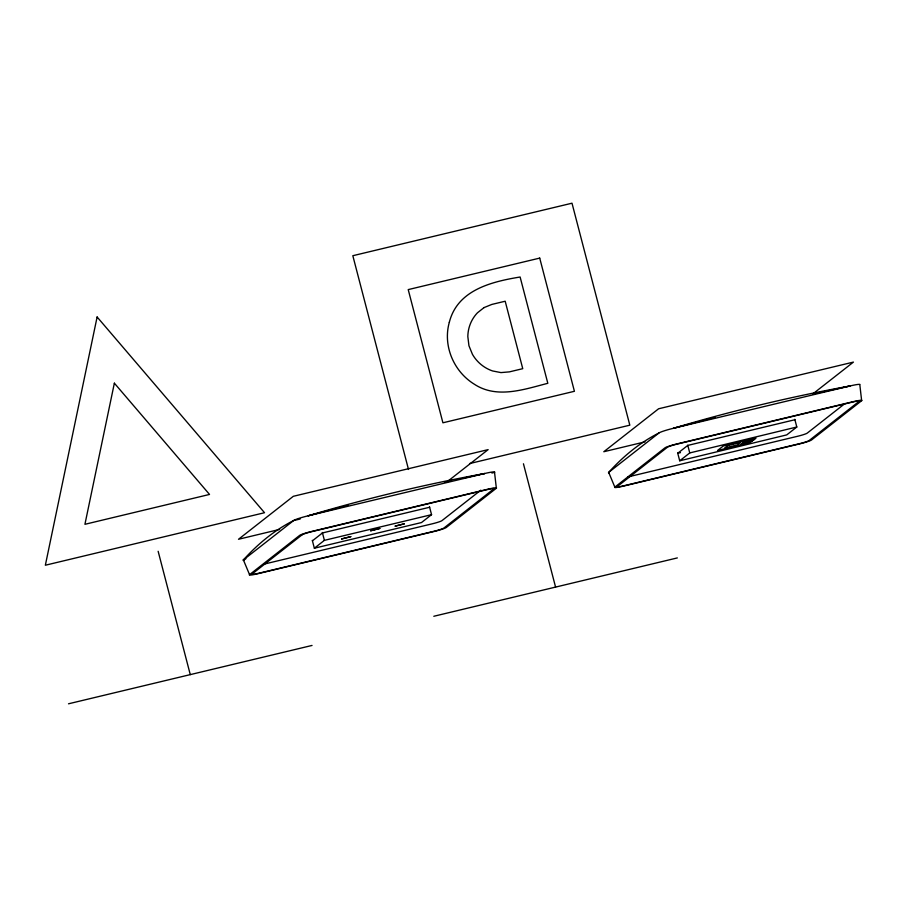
<?xml version="1.0" encoding="UTF-8"?>
<svg xmlns="http://www.w3.org/2000/svg" width="907" height="907" viewBox="0 0 907 907"><rect width="100%" height="100%" fill="white"/><g stroke="black" fill="none" stroke-linecap="round" stroke-linejoin="round"><path stroke-width="1.36" d="M751.484 441.505L750.225 442.571L717.539 450.484L723.298 445.972L755.985 438.058C751.064 444.022 727.573 446.732 752.028 441.085M462.525 478.318L484.655 473.522A12.8 1.179 -14.6 0 1 494.542 472.388L496.356 488.238L446.221 527.523A10.861 0.998 -14.6 0 1 433.954 531.525L257.951 573.7A10.861 0.998 -14.6 0 1 249.55 574.653L243.393 559.914L293.641 520.539A12.8 1.179 -14.6 0 1 308.097 515.822L348.39 505.256M249.55 574.653L299.684 535.357A10.861 0.998 -14.6 0 1 311.963 531.366L487.955 489.19A10.861 0.998 -14.6 0 1 496.356 488.238M312.427 540.821L322.473 532.942L429.623 507.262M312.314 540.379L314.355 548.213L324.4 540.345L431.551 514.666L429.51 506.832M446.482 482.275L488.136 449.623L293.312 496.31L238.507 539.268L279.662 529.405M431.551 514.666L421.506 522.545L314.355 548.213M480.823 490.177L441.924 520.663A8.548 0.794 -14.6 0 1 432.163 523.838L263.654 564.222M715.056 417.39L673.391 428.297A12.8 1.179 -14.6 0 0 658.924 433.002L608.688 472.377L614.844 487.116A10.861 0.998 -14.6 0 0 623.245 486.163L799.248 443.988A10.861 0.998 -14.6 0 0 811.516 439.997L861.65 400.701L859.836 384.863A12.8 1.179 -14.6 0 0 849.95 385.985L812.604 394.08M614.844 487.116L664.978 447.831A10.861 0.998 -14.6 0 1 677.257 443.829L853.249 401.654A10.861 0.998 -14.6 0 1 861.65 400.701M677.71 453.081L679.706 460.801L689.751 452.933L796.799 427.016L794.804 419.295M742.153 443.5L752.266 440.893M743.23 442.65L753.343 440.042M744.307 441.811L754.42 439.203M812.876 393.876L853.43 362.097L658.607 408.774L603.801 451.731L644.956 441.868M796.799 427.016L786.743 434.895L679.706 460.801M845.007 403.513L807.219 433.127A8.548 0.794 -14.6 0 1 797.457 436.312L627.576 477.014M243.892 560.413A12.8 1.179 -14.6 0 1 243.393 559.914L245.899 558.735M754.182 439.396L743.763 442.231L753.638 439.816M753.105 440.235L742.686 443.07L752.561 440.655M491.9 473.035L494.542 472.388M469.543 463.579L629.821 425.179L572 203.202L352.823 255.717L408.501 469.475M794.917 419.737L687.767 445.416L677.722 453.285L680.465 452.627M68.513 703.798L312.042 645.444M433.807 616.272L677.336 557.918M300.183 519.019L293.641 520.539A3061.352 633.766 76.5 0 0 243.393 559.914M444.543 482.207L451.459 480.71M523.441 463.772L555.572 587.09M322.359 532.511L324.4 540.345M158.147 551.297L190.277 674.627M687.755 445.201L689.751 452.933M609.187 472.887A12.8 1.179 -14.6 0 1 608.688 472.377A3061.352 633.766 76.5 0 1 658.924 433.002M449.328 322.268C442.684 345.68 453.681 371.462 474.191 384.126C496.821 399.114 524.053 389.409 547.817 383.298L520.119 277.009C491.503 281.726 457.491 289.934 449.328 322.268M97.117 316.985L45.35 565.231L264.527 512.716L97.117 316.985M114.361 383.173L84.929 524.303L209.528 494.44L114.361 383.173M341.622 538.951L350.782 536.638L341.622 538.951M370.668 530.765L379.829 528.441L370.668 530.765M395.191 526.117L404.352 523.804L395.191 526.117M484.032 307.598L477.433 312.824A36.133 35.192 51.9 0 0 467.831 336.565L468.942 345.737L472.445 354.331A36.133 35.192 51.9 0 0 492.569 370.952L500.959 372.596L509.417 371.87L522.749 368.673L505.188 301.226L491.843 304.423L484.032 307.598M302.065 534.824L252.055 574.018A8.548 0.794 -14.6 0 0 258.733 573.258L434.09 531.241A8.548 0.794 -14.6 0 0 443.852 528.067L493.862 488.862A8.548 0.794 -14.6 0 0 487.184 489.621L311.827 531.649A8.548 0.794 -14.6 0 0 302.065 534.824M667.359 447.287L617.35 486.492A8.548 0.794 -14.6 0 0 624.027 485.733L799.384 443.704A8.548 0.794 -14.6 0 0 809.146 440.53L859.156 401.336A8.548 0.794 -14.6 0 0 852.478 402.096L677.121 444.113A8.548 0.794 -14.6 0 0 667.359 447.287M727.765 445.564L724.534 448.103L737.425 444.952L740.645 442.423L727.765 445.564M539.722 258.098L408.218 289.605L442.911 422.798L574.414 391.291L539.722 258.098M484.655 473.522L308.097 515.822A1711.044 1666.499 51.9 0 1 484.655 473.522M849.95 385.985L673.391 428.297A1711.044 1666.499 51.9 0 1 849.95 385.985"/></g></svg>
